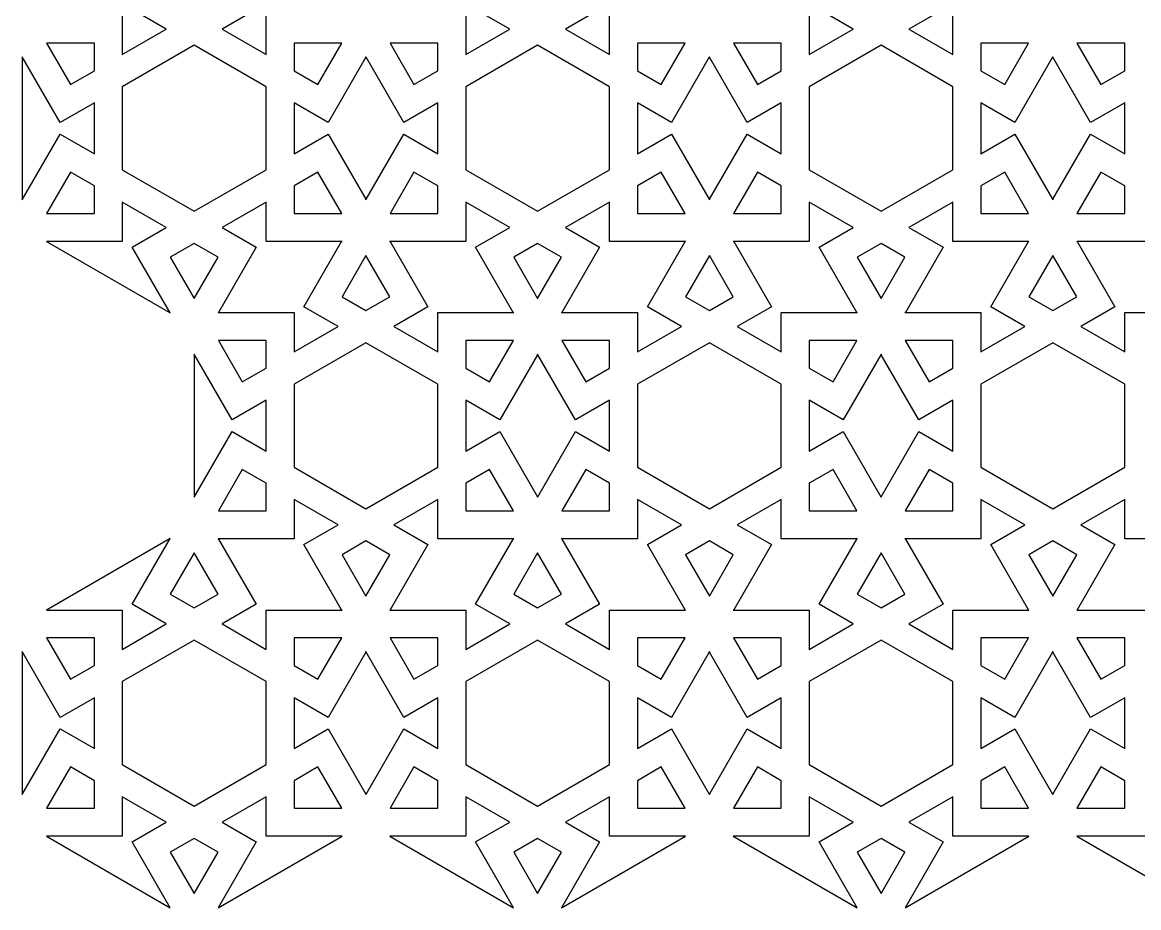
# Model space of a CAD drawing. Header units: metres. Extents: x -128 to 138, y -11 to 215.
# Drawn here: x -128 to -64, y -10.6 to 40.2 of the extents above; entities that cross this region are included whole.
import ezdxf

# ---------------------------------------------------------------- set-up
doc = ezdxf.new("R2010")
doc.units = ezdxf.units.M

msp = doc.modelspace()

# ---------------------------------------------------------------- linework, layer by layer
for p, q in [((-122.275, 40.5923), (-122.275, 38.3356)), ((-119.752, 39.7923), (-121.707, 40.9206)), ((-114.598, 40.9206), (-116.552, 39.7923)), ((-114.029, 38.3356), (-114.029, 40.5923)), ((-102.583, 40.5923), (-102.583, 38.3356)), ((-100.06, 39.7923), (-102.015, 40.9206)), ((-94.9061, 40.9206), (-96.8604, 39.7923)), ((-94.3374, 38.3356), (-94.3374, 40.5923)), ((-82.8913, 40.5923), (-82.8913, 38.3356)), ((-80.3683, 39.7923), (-82.3226, 40.9206)), ((-75.214, 40.9206), (-77.1683, 39.7923)), ((-74.6453, 38.3356), (-74.6453, 40.5923)), ((-122.275, 38.3356), (-119.752, 39.7923)), ((-116.552, 39.7923), (-114.029, 38.3356)), ((-102.583, 38.3356), (-100.06, 39.7923)), ((-96.8604, 39.7923), (-94.3374, 38.3356)), ((-82.8913, 38.3356), (-80.3683, 39.7923)), ((-77.1683, 39.7923), (-74.6453, 38.3356)), ((-123.875, 38.9923), (-126.613, 38.9923)), ((-126.613, 38.9923), (-125.244, 36.6216)), ((-123.875, 37.4119), (-123.875, 38.9923)), ((-118.152, 38.8685), (-122.275, 36.4881)), ((-114.029, 36.4881), (-118.152, 38.8685)), ((-109.692, 38.9923), (-112.429, 38.9923)), ((-112.429, 38.9923), (-112.429, 37.4119)), ((-111.061, 36.6217), (-109.692, 38.9923)), ((-104.183, 38.9923), (-106.921, 38.9923)), ((-106.921, 38.9923), (-105.552, 36.6216)), ((-104.183, 37.4119), (-104.183, 38.9923)), ((-98.4604, 38.8685), (-102.583, 36.4881)), ((-94.3374, 36.4881), (-98.4604, 38.8685)), ((-90, 38.9923), (-92.7374, 38.9923)), ((-92.7374, 38.9923), (-92.7374, 37.4119)), ((-91.3687, 36.6217), (-90, 38.9923)), ((-84.4913, 38.9923), (-87.2287, 38.9923)), ((-87.2287, 38.9923), (-85.86, 36.6216)), ((-84.4913, 37.4119), (-84.4913, 38.9923)), ((-78.7683, 38.8685), (-82.8913, 36.4881)), ((-74.6453, 36.4881), (-78.7683, 38.8685)), ((-70.3079, 38.9923), (-73.0453, 38.9923)), ((-73.0453, 38.9923), (-73.0453, 37.4119)), ((-71.6766, 36.6217), (-70.3079, 38.9923)), ((-64.7993, 38.9923), (-67.5366, 38.9923)), ((-67.5366, 38.9923), (-66.1679, 36.6216)), ((-64.7993, 37.4119), (-64.7993, 38.9923)), ((-125.83, 34.436), (-128.007, 38.2073)), ((-128.007, 38.2073), (-128.007, 30.008)), ((-108.315, 38.1774), (-110.475, 34.436)), ((-108.306, 38.1923), (-108.315, 38.2073)), ((-108.315, 38.2073), (-108.315, 38.1774)), ((-108.298, 38.2073), (-108.306, 38.1923)), ((-108.298, 38.1773), (-108.298, 38.2073)), ((-106.138, 34.436), (-108.298, 38.1773)), ((-88.623, 38.1774), (-90.7831, 34.436)), ((-88.6144, 38.1923), (-88.623, 38.2073)), ((-88.623, 38.2073), (-88.623, 38.1774)), ((-88.6057, 38.2073), (-88.6144, 38.1923)), ((-88.6057, 38.1773), (-88.6057, 38.2073)), ((-86.4457, 34.436), (-88.6057, 38.1773)), ((-68.9309, 38.1773), (-71.091, 34.436)), ((-68.9223, 38.1923), (-68.9309, 38.2073)), ((-68.9309, 38.2073), (-68.9309, 38.1773)), ((-68.9136, 38.2073), (-68.9223, 38.1923)), ((-68.9136, 38.1773), (-68.9136, 38.2073)), ((-66.7536, 34.436), (-68.9136, 38.1773)), ((-125.244, 36.6216), (-123.875, 37.4119)), ((-112.429, 37.4119), (-111.061, 36.6217)), ((-105.552, 36.6216), (-104.183, 37.4119)), ((-92.7374, 37.4119), (-91.3687, 36.6217)), ((-85.86, 36.6216), (-84.4913, 37.4119)), ((-73.0453, 37.4119), (-71.6766, 36.6217)), ((-66.1679, 36.6216), (-64.7993, 37.4119)), ((-122.275, 36.4881), (-122.275, 31.7272)), ((-114.029, 31.7272), (-114.029, 36.4881)), ((-102.583, 36.4881), (-102.583, 31.7272)), ((-94.3374, 31.7272), (-94.3374, 36.4881)), ((-82.8913, 36.4881), (-82.8913, 31.7272)), ((-74.6453, 31.7272), (-74.6453, 36.4881)), ((-123.876, 35.5643), (-125.83, 34.436)), ((-123.875, 32.651), (-123.876, 35.5643)), ((-110.475, 34.436), (-112.429, 35.5643)), ((-112.429, 35.5643), (-112.429, 32.651)), ((-104.183, 35.5643), (-106.138, 34.436)), ((-104.183, 32.651), (-104.183, 35.5643)), ((-90.7831, 34.436), (-92.7374, 35.5643)), ((-92.7374, 35.5643), (-92.7374, 32.651)), ((-84.4913, 35.5643), (-86.4457, 34.436)), ((-84.4913, 32.651), (-84.4913, 35.5643)), ((-71.091, 34.436), (-73.0453, 35.5643)), ((-73.0453, 35.5643), (-73.0453, 32.651)), ((-64.7993, 35.5643), (-66.7536, 34.436)), ((-64.7993, 32.651), (-64.7993, 35.5643)), ((-128.007, 30.008), (-125.83, 33.7793)), ((-125.83, 33.7793), (-123.875, 32.651)), ((-112.429, 32.651), (-110.475, 33.7793)), ((-110.475, 33.7793), (-108.315, 30.0381)), ((-108.298, 30.038), (-106.138, 33.7793)), ((-106.138, 33.7793), (-104.183, 32.651)), ((-92.7374, 32.651), (-90.7831, 33.7793)), ((-90.7831, 33.7793), (-88.623, 30.0381)), ((-88.6057, 30.038), (-86.4456, 33.7793)), ((-86.4456, 33.7793), (-84.4913, 32.651)), ((-73.0453, 32.651), (-71.091, 33.7793)), ((-71.091, 33.7793), (-68.9309, 30.0381)), ((-68.9136, 30.038), (-66.7536, 33.7793)), ((-66.7536, 33.7793), (-64.7993, 32.651)), ((-125.244, 31.5937), (-126.613, 29.2231)), ((-123.876, 30.8035), (-125.244, 31.5937)), ((-122.275, 31.7272), (-118.152, 29.3468)), ((-118.152, 29.3468), (-114.029, 31.7272)), ((-111.061, 31.5937), (-112.429, 30.8035)), ((-109.692, 29.2231), (-111.061, 31.5937)), ((-105.552, 31.5937), (-106.921, 29.2231)), ((-104.183, 30.8035), (-105.552, 31.5937)), ((-102.583, 31.7272), (-98.4604, 29.3468)), ((-98.4604, 29.3468), (-94.3374, 31.7272)), ((-91.3687, 31.5937), (-92.7374, 30.8035)), ((-90, 29.2231), (-91.3687, 31.5937)), ((-85.86, 31.5937), (-87.2287, 29.2231)), ((-84.4913, 30.8035), (-85.86, 31.5937)), ((-82.8913, 31.7272), (-78.7683, 29.3468)), ((-78.7683, 29.3468), (-74.6453, 31.7272)), ((-71.6766, 31.5937), (-73.0453, 30.8035)), ((-70.3079, 29.2231), (-71.6766, 31.5937)), ((-66.1679, 31.5937), (-67.5366, 29.2231)), ((-64.7993, 30.8035), (-66.1679, 31.5937)), ((-123.876, 29.2231), (-123.876, 30.8035)), ((-112.429, 30.8035), (-112.429, 29.2231)), ((-104.183, 29.2231), (-104.183, 30.8035)), ((-92.7374, 30.8035), (-92.7374, 29.2231)), ((-84.4913, 29.2231), (-84.4913, 30.8035)), ((-73.0453, 30.8035), (-73.0453, 29.2231)), ((-64.7993, 29.2231), (-64.7993, 30.8035)), ((-119.752, 28.4231), (-122.275, 29.8797)), ((-122.275, 29.8797), (-122.275, 27.6231)), ((-114.029, 29.8797), (-116.552, 28.4231)), ((-114.029, 27.6231), (-114.029, 29.8797)), ((-108.315, 30.0381), (-108.315, 30.008)), ((-108.315, 30.008), (-108.306, 30.0231)), ((-108.306, 30.0231), (-108.298, 30.0081)), ((-108.298, 30.0081), (-108.298, 30.038)), ((-100.06, 28.4231), (-102.583, 29.8797)), ((-102.583, 29.8797), (-102.583, 27.6231)), ((-94.3374, 29.8797), (-96.8604, 28.4231)), ((-94.3374, 27.6231), (-94.3374, 29.8797)), ((-88.623, 30.0381), (-88.623, 30.008)), ((-88.623, 30.008), (-88.6143, 30.0231)), ((-88.6143, 30.0231), (-88.6057, 30.0081)), ((-88.6057, 30.0081), (-88.6057, 30.038)), ((-80.3683, 28.4231), (-82.8913, 29.8797)), ((-82.8913, 29.8797), (-82.8913, 27.6231)), ((-74.6453, 29.8797), (-77.1683, 28.4231)), ((-74.6453, 27.6231), (-74.6453, 29.8797)), ((-68.9309, 30.0381), (-68.9309, 30.008)), ((-68.9309, 30.008), (-68.9223, 30.0231)), ((-68.9223, 30.0231), (-68.9136, 30.0081)), ((-68.9136, 30.0081), (-68.9136, 30.038)), ((-126.613, 29.2231), (-123.876, 29.2231)), ((-112.429, 29.2231), (-109.692, 29.2231)), ((-106.921, 29.2231), (-104.183, 29.2231)), ((-92.7374, 29.2231), (-90, 29.2231)), ((-87.2287, 29.2231), (-84.4913, 29.2231)), ((-73.0453, 29.2231), (-70.3079, 29.2231)), ((-67.5366, 29.2231), (-64.7993, 29.2231)), ((-121.707, 27.2947), (-119.752, 28.4231)), ((-116.552, 28.4231), (-114.598, 27.2948)), ((-102.015, 27.2947), (-100.06, 28.4231)), ((-96.8604, 28.4231), (-94.9061, 27.2948)), ((-82.3226, 27.2947), (-80.3683, 28.4231)), ((-77.1683, 28.4231), (-75.214, 27.2948)), ((-122.275, 27.6231), (-126.63, 27.6231)), ((-126.63, 27.6231), (-119.529, 23.5235)), ((-109.709, 27.6231), (-114.029, 27.6231)), ((-111.861, 23.8668), (-109.701, 27.6081)), ((-109.683, 27.638), (-109.709, 27.6231)), ((-109.701, 27.6081), (-109.675, 27.6231)), ((-109.692, 27.6231), (-109.683, 27.638)), ((-109.675, 27.6231), (-109.692, 27.6231)), ((-106.921, 27.6231), (-106.938, 27.6231)), ((-106.938, 27.6231), (-106.912, 27.6081)), ((-106.904, 27.6231), (-106.929, 27.638)), ((-106.929, 27.638), (-106.921, 27.6231)), ((-106.912, 27.6081), (-104.752, 23.8668)), ((-102.583, 27.6231), (-106.904, 27.6231)), ((-90.0172, 27.6231), (-94.3374, 27.6231)), ((-92.1687, 23.8668), (-90.0086, 27.6081)), ((-89.9913, 27.638), (-90.0172, 27.6231)), ((-90.0086, 27.6081), (-89.9827, 27.6231)), ((-89.9999, 27.6231), (-89.9913, 27.638)), ((-89.9827, 27.6231), (-89.9999, 27.6231)), ((-87.2287, 27.6231), (-87.2461, 27.6231)), ((-87.2461, 27.6231), (-87.2201, 27.6081)), ((-87.2115, 27.6231), (-87.2374, 27.638)), ((-87.2374, 27.638), (-87.2287, 27.6231)), ((-87.2201, 27.6081), (-85.06, 23.8668)), ((-82.8913, 27.6231), (-87.2115, 27.6231)), ((-70.3251, 27.6231), (-74.6453, 27.6231)), ((-72.4766, 23.8668), (-70.3165, 27.6081)), ((-70.2992, 27.638), (-70.3251, 27.6231)), ((-70.3165, 27.6081), (-70.2906, 27.6231)), ((-70.3079, 27.6231), (-70.2992, 27.638)), ((-70.2906, 27.6231), (-70.3079, 27.6231)), ((-67.5367, 27.6231), (-67.554, 27.6231)), ((-67.554, 27.6231), (-67.528, 27.6081)), ((-67.5194, 27.6231), (-67.5453, 27.638)), ((-67.5453, 27.638), (-67.5367, 27.6231)), ((-67.528, 27.6081), (-65.3679, 23.8668)), ((-63.1993, 27.6231), (-67.5194, 27.6231)), ((-119.529, 23.5235), (-121.707, 27.2947)), ((-118.152, 27.4993), (-119.521, 26.7091)), ((-116.784, 26.7091), (-118.152, 27.4993)), ((-114.598, 27.2948), (-116.758, 23.5534)), ((-99.8546, 23.5534), (-102.015, 27.2947)), ((-98.4604, 27.4993), (-99.8291, 26.7091)), ((-97.0917, 26.7091), (-98.4604, 27.4993)), ((-94.9061, 27.2948), (-97.0661, 23.5534)), ((-80.1626, 23.5534), (-82.3226, 27.2947)), ((-78.7683, 27.4993), (-80.137, 26.7091)), ((-77.3996, 26.7091), (-78.7683, 27.4993)), ((-75.214, 27.2948), (-77.3741, 23.5534)), ((-119.521, 26.7091), (-118.152, 24.3385)), ((-118.152, 24.3385), (-116.784, 26.7091)), ((-108.306, 26.823), (-109.675, 24.4524)), ((-106.938, 24.4524), (-108.306, 26.823)), ((-99.8291, 26.7091), (-98.4604, 24.3385)), ((-98.4604, 24.3385), (-97.0917, 26.7091)), ((-88.6143, 26.823), (-89.983, 24.4524)), ((-87.2457, 24.4524), (-88.6143, 26.823)), ((-80.137, 26.7091), (-78.7683, 24.3385)), ((-78.7683, 24.3385), (-77.3996, 26.7091)), ((-68.9223, 26.823), (-70.2909, 24.4524)), ((-67.5536, 24.4524), (-68.9223, 26.823)), ((-109.675, 24.4524), (-108.306, 23.6622)), ((-108.306, 23.6622), (-106.938, 24.4524)), ((-89.983, 24.4524), (-88.6143, 23.6622)), ((-88.6143, 23.6622), (-87.2457, 24.4524)), ((-70.2909, 24.4524), (-68.9223, 23.6622)), ((-68.9223, 23.6622), (-67.5536, 24.4524)), ((-109.906, 22.7384), (-111.861, 23.8668)), ((-104.752, 23.8668), (-106.706, 22.7384)), ((-90.2143, 22.7384), (-92.1687, 23.8668)), ((-85.06, 23.8668), (-87.0143, 22.7384)), ((-70.5223, 22.7384), (-72.4766, 23.8668)), ((-65.3679, 23.8668), (-67.3223, 22.7384)), ((-116.758, 23.5534), (-116.784, 23.5384)), ((-116.784, 23.5384), (-116.767, 23.5384)), ((-116.767, 23.5384), (-116.776, 23.5235)), ((-116.776, 23.5235), (-116.75, 23.5384)), ((-116.75, 23.5384), (-112.429, 23.5384)), ((-112.429, 23.5384), (-112.429, 21.2818)), ((-104.183, 23.5384), (-99.8633, 23.5384)), ((-104.183, 21.2818), (-104.183, 23.5384)), ((-99.8633, 23.5384), (-99.8374, 23.5235)), ((-99.8287, 23.5384), (-99.8546, 23.5534)), ((-99.8374, 23.5235), (-99.846, 23.5384)), ((-99.846, 23.5384), (-99.8287, 23.5384)), ((-97.0661, 23.5534), (-97.0921, 23.5384)), ((-97.0921, 23.5384), (-97.0748, 23.5384)), ((-97.0748, 23.5384), (-97.0834, 23.5235)), ((-97.0834, 23.5235), (-97.0575, 23.5384)), ((-97.0575, 23.5384), (-92.7374, 23.5384)), ((-92.7374, 23.5384), (-92.7374, 21.2818)), ((-84.4913, 23.5384), (-80.1712, 23.5384)), ((-84.4913, 21.2818), (-84.4913, 23.5384)), ((-80.1712, 23.5384), (-80.1453, 23.5235)), ((-80.1366, 23.5384), (-80.1626, 23.5534)), ((-80.1453, 23.5235), (-80.1539, 23.5384)), ((-80.1539, 23.5384), (-80.1366, 23.5384)), ((-77.3741, 23.5534), (-77.4, 23.5384)), ((-77.4, 23.5384), (-77.3827, 23.5384)), ((-77.3827, 23.5384), (-77.3913, 23.5235)), ((-77.3913, 23.5235), (-77.3654, 23.5384)), ((-77.3654, 23.5384), (-73.0453, 23.5384)), ((-73.0453, 23.5384), (-73.0453, 21.2818)), ((-64.7992, 23.5384), (-60.4791, 23.5384)), ((-64.7992, 21.2818), (-64.7992, 23.5384)), ((-112.429, 21.2818), (-109.906, 22.7384)), ((-106.706, 22.7384), (-104.183, 21.2818)), ((-92.7374, 21.2818), (-90.2143, 22.7384)), ((-87.0143, 22.7384), (-84.4913, 21.2818)), ((-73.0453, 21.2818), (-70.5223, 22.7384)), ((-67.3223, 22.7384), (-64.7992, 21.2818)), ((-114.029, 21.9384), (-116.767, 21.9384)), ((-116.767, 21.9384), (-115.398, 19.5678)), ((-114.029, 20.358), (-114.029, 21.9384)), ((-108.306, 21.8147), (-112.429, 19.4343)), ((-104.183, 19.4343), (-108.306, 21.8147)), ((-99.846, 21.9384), (-102.583, 21.9384)), ((-102.583, 21.9384), (-102.583, 20.358)), ((-101.215, 19.5678), (-99.846, 21.9384)), ((-94.3374, 21.9384), (-97.0747, 21.9384)), ((-97.0747, 21.9384), (-95.7061, 19.5678)), ((-94.3374, 20.358), (-94.3374, 21.9384)), ((-88.6143, 21.8147), (-92.7374, 19.4343)), ((-84.4913, 19.4343), (-88.6143, 21.8147)), ((-80.1539, 21.9384), (-82.8913, 21.9384)), ((-82.8913, 21.9384), (-82.8913, 20.358)), ((-81.5226, 19.5678), (-80.1539, 21.9384)), ((-74.6453, 21.9384), (-77.3826, 21.9384)), ((-77.3826, 21.9384), (-76.014, 19.5678)), ((-74.6453, 20.358), (-74.6453, 21.9384)), ((-68.9223, 21.8147), (-73.0453, 19.4343)), ((-64.7992, 19.4343), (-68.9223, 21.8147)), ((-115.984, 17.3822), (-118.161, 21.1534)), ((-118.161, 21.1534), (-118.161, 12.9542)), ((-98.469, 21.1235), (-100.629, 17.3822)), ((-98.4604, 21.1385), (-98.469, 21.1534)), ((-98.469, 21.1534), (-98.469, 21.1235)), ((-98.4517, 21.1535), (-98.4604, 21.1385)), ((-98.4517, 21.1235), (-98.4517, 21.1535)), ((-96.2917, 17.3822), (-98.4517, 21.1235)), ((-78.7769, 21.1235), (-80.937, 17.3822)), ((-78.7683, 21.1385), (-78.7769, 21.1534)), ((-78.7769, 21.1534), (-78.7769, 21.1235)), ((-78.7596, 21.1535), (-78.7683, 21.1385)), ((-78.7596, 21.1235), (-78.7596, 21.1535)), ((-76.5996, 17.3822), (-78.7596, 21.1235)), ((-115.398, 19.5678), (-114.029, 20.358)), ((-102.583, 20.358), (-101.215, 19.5678)), ((-95.7061, 19.5678), (-94.3374, 20.358)), ((-82.8913, 20.358), (-81.5226, 19.5678)), ((-76.014, 19.5678), (-74.6453, 20.358)), ((-112.429, 19.4343), (-112.429, 14.6734)), ((-104.183, 14.6734), (-104.183, 19.4343)), ((-92.7374, 19.4343), (-92.7374, 14.6734)), ((-84.4913, 14.6734), (-84.4913, 19.4343)), ((-73.0453, 19.4343), (-73.0453, 14.6734)), ((-64.7992, 14.6734), (-64.7992, 19.4343)), ((-114.029, 18.5105), (-115.984, 17.3822)), ((-114.029, 15.5972), (-114.029, 18.5105)), ((-100.629, 17.3822), (-102.583, 18.5105)), ((-102.583, 18.5105), (-102.583, 15.5972)), ((-94.3374, 18.5105), (-96.2917, 17.3822)), ((-94.3374, 15.5972), (-94.3374, 18.5105)), ((-80.937, 17.3822), (-82.8913, 18.5105)), ((-82.8913, 18.5105), (-82.8913, 15.5972)), ((-74.6453, 18.5105), (-76.5996, 17.3822)), ((-74.6453, 15.5972), (-74.6453, 18.5105)), ((-118.161, 12.9542), (-115.984, 16.7255)), ((-115.984, 16.7255), (-114.029, 15.5972)), ((-102.583, 15.5972), (-100.629, 16.7255)), ((-100.629, 16.7255), (-98.469, 12.9842)), ((-98.4517, 12.9842), (-96.2917, 16.7255)), ((-96.2917, 16.7255), (-94.3374, 15.5972)), ((-82.8913, 15.5972), (-80.937, 16.7255)), ((-80.937, 16.7255), (-78.777, 12.9842)), ((-78.7596, 12.9842), (-76.5996, 16.7255)), ((-76.5996, 16.7255), (-74.6453, 15.5972)), ((-115.398, 14.5399), (-116.767, 12.1692)), ((-114.029, 13.7496), (-115.398, 14.5399)), ((-112.429, 14.6734), (-108.306, 12.293)), ((-108.306, 12.293), (-104.183, 14.6734)), ((-101.215, 14.5399), (-102.583, 13.7496)), ((-99.846, 12.1692), (-101.215, 14.5399)), ((-95.706, 14.5399), (-97.0747, 12.1692)), ((-94.3374, 13.7496), (-95.706, 14.5399)), ((-92.7374, 14.6734), (-88.6143, 12.293)), ((-88.6143, 12.293), (-84.4913, 14.6734)), ((-81.5226, 14.5399), (-82.8913, 13.7496)), ((-80.1539, 12.1692), (-81.5226, 14.5399)), ((-76.014, 14.5399), (-77.3827, 12.1692)), ((-74.6453, 13.7496), (-76.014, 14.5399)), ((-73.0453, 14.6734), (-68.9222, 12.293)), ((-68.9222, 12.293), (-64.7992, 14.6734)), ((-114.029, 12.1692), (-114.029, 13.7496)), ((-102.583, 13.7496), (-102.583, 12.1692)), ((-94.3374, 12.1692), (-94.3374, 13.7496)), ((-82.8913, 13.7496), (-82.8913, 12.1692)), ((-74.6453, 12.1692), (-74.6453, 13.7496)), ((-109.906, 11.3692), (-112.429, 12.8259)), ((-112.429, 12.8259), (-112.429, 10.5692)), ((-104.183, 12.8259), (-106.706, 11.3692)), ((-104.183, 10.5692), (-104.183, 12.8259)), ((-98.469, 12.9842), (-98.469, 12.9542)), ((-98.469, 12.9542), (-98.4604, 12.9692)), ((-98.4604, 12.9692), (-98.4517, 12.9542)), ((-98.4517, 12.9542), (-98.4517, 12.9842)), ((-90.2143, 11.3692), (-92.7374, 12.8259)), ((-92.7374, 12.8259), (-92.7374, 10.5692)), ((-84.4913, 12.8259), (-87.0143, 11.3692)), ((-84.4913, 10.5692), (-84.4913, 12.8259)), ((-78.777, 12.9842), (-78.777, 12.9542)), ((-78.777, 12.9542), (-78.7683, 12.9692)), ((-78.7683, 12.9692), (-78.7596, 12.9542)), ((-78.7596, 12.9542), (-78.7596, 12.9842)), ((-70.5222, 11.3692), (-73.0453, 12.8259)), ((-73.0453, 12.8259), (-73.0453, 10.5692)), ((-64.7992, 12.8259), (-67.3223, 11.3692)), ((-64.7992, 10.5692), (-64.7992, 12.8259)), ((-116.767, 12.1692), (-114.029, 12.1692)), ((-102.583, 12.1692), (-99.846, 12.1692)), ((-97.0747, 12.1692), (-94.3374, 12.1692)), ((-82.8913, 12.1692), (-80.1539, 12.1692)), ((-77.3827, 12.1692), (-74.6453, 12.1692)), ((-111.861, 10.2409), (-109.906, 11.3692)), ((-106.706, 11.3692), (-104.752, 10.2409)), ((-92.1687, 10.2409), (-90.2143, 11.3692)), ((-87.0143, 11.3692), (-85.06, 10.2409)), ((-72.4766, 10.2409), (-70.5222, 11.3692)), ((-67.3223, 11.3692), (-65.3679, 10.2409)), ((-119.529, 10.5842), (-126.63, 6.48459)), ((-121.707, 6.81293), (-119.529, 10.5842)), ((-116.767, 10.5692), (-116.784, 10.5692)), ((-116.784, 10.5692), (-116.758, 10.5543)), ((-116.75, 10.5692), (-116.775, 10.5842)), ((-116.775, 10.5842), (-116.767, 10.5692)), ((-116.758, 10.5543), (-114.598, 6.81294)), ((-112.429, 10.5692), (-116.75, 10.5692)), ((-108.306, 10.4455), (-109.675, 9.65526)), ((-106.938, 9.65526), (-108.306, 10.4455)), ((-99.8633, 10.5692), (-104.183, 10.5692)), ((-102.015, 6.81293), (-99.8547, 10.5543)), ((-99.8374, 10.5842), (-99.8633, 10.5692)), ((-99.8547, 10.5543), (-99.8287, 10.5692)), ((-99.846, 10.5692), (-99.8374, 10.5842)), ((-99.8287, 10.5692), (-99.846, 10.5692)), ((-97.0748, 10.5692), (-97.0921, 10.5692)), ((-97.0921, 10.5692), (-97.0661, 10.5543)), ((-97.0575, 10.5692), (-97.0834, 10.5842)), ((-97.0834, 10.5842), (-97.0748, 10.5692)), ((-97.0661, 10.5543), (-94.9061, 6.81294)), ((-92.7374, 10.5692), (-97.0575, 10.5692)), ((-88.6143, 10.4455), (-89.983, 9.65526)), ((-87.2457, 9.65526), (-88.6143, 10.4455)), ((-80.1712, 10.5692), (-84.4913, 10.5692)), ((-82.3226, 6.81293), (-80.1626, 10.5543)), ((-80.1453, 10.5842), (-80.1712, 10.5692)), ((-80.1626, 10.5543), (-80.1366, 10.5692)), ((-80.1539, 10.5692), (-80.1453, 10.5842)), ((-80.1366, 10.5692), (-80.1539, 10.5692)), ((-77.3827, 10.5692), (-77.4, 10.5692)), ((-77.4, 10.5692), (-77.374, 10.5543)), ((-77.3654, 10.5692), (-77.3913, 10.5842)), ((-77.3913, 10.5842), (-77.3827, 10.5692)), ((-77.374, 10.5543), (-75.214, 6.81294)), ((-73.0453, 10.5692), (-77.3654, 10.5692)), ((-68.9223, 10.4455), (-70.2909, 9.65526)), ((-67.5536, 9.65526), (-68.9223, 10.4455)), ((-60.4791, 10.5692), (-64.7992, 10.5692)), ((-118.152, 9.76921), (-119.521, 7.39857)), ((-116.784, 7.39857), (-118.152, 9.76921)), ((-109.701, 6.49957), (-111.861, 10.2409)), ((-109.675, 9.65526), (-108.306, 7.28462)), ((-108.306, 7.28462), (-106.938, 9.65526)), ((-104.752, 10.2409), (-106.912, 6.49957)), ((-98.4604, 9.76921), (-99.8291, 7.39857)), ((-97.0917, 7.39857), (-98.4604, 9.76921)), ((-90.0086, 6.49957), (-92.1687, 10.2409)), ((-89.983, 9.65526), (-88.6143, 7.28462)), ((-88.6143, 7.28462), (-87.2457, 9.65526)), ((-85.06, 10.2409), (-87.2201, 6.49957)), ((-78.7683, 9.76921), (-80.137, 7.39857)), ((-77.3996, 7.39857), (-78.7683, 9.76921)), ((-70.3165, 6.49957), (-72.4766, 10.2409)), ((-70.2909, 9.65526), (-68.9223, 7.28462)), ((-68.9223, 7.28462), (-67.5536, 9.65526)), ((-65.3679, 10.2409), (-67.528, 6.49957)), ((-119.521, 7.39857), (-118.152, 6.60837)), ((-118.152, 6.60837), (-116.784, 7.39857)), ((-99.8291, 7.39857), (-98.4604, 6.60837)), ((-98.4604, 6.60837), (-97.0917, 7.39857)), ((-80.137, 7.39857), (-78.7683, 6.60837)), ((-78.7683, 6.60837), (-77.3996, 7.39857)), ((-126.63, 6.48459), (-122.275, 6.48459)), ((-122.275, 6.48459), (-122.275, 4.22794)), ((-119.752, 5.6846), (-121.707, 6.81293)), ((-114.598, 6.81294), (-116.552, 5.68462)), ((-114.029, 6.48459), (-109.709, 6.48459)), ((-114.029, 4.22794), (-114.029, 6.48459)), ((-109.709, 6.48459), (-109.683, 6.46962)), ((-109.675, 6.48459), (-109.701, 6.49957)), ((-109.683, 6.46962), (-109.692, 6.48459)), ((-109.692, 6.48459), (-109.675, 6.48459)), ((-106.912, 6.49957), (-106.938, 6.48459)), ((-106.938, 6.48459), (-106.921, 6.48459)), ((-106.921, 6.48459), (-106.929, 6.46962)), ((-106.929, 6.46962), (-106.904, 6.48459)), ((-106.904, 6.48459), (-102.583, 6.48459)), ((-102.583, 6.48459), (-102.583, 4.22794)), ((-100.06, 5.6846), (-102.015, 6.81293)), ((-94.9061, 6.81294), (-96.8604, 5.68462)), ((-94.3374, 6.48459), (-90.0172, 6.48459)), ((-94.3374, 4.22794), (-94.3374, 6.48459)), ((-90.0172, 6.48459), (-89.9913, 6.46962)), ((-89.9827, 6.48459), (-90.0086, 6.49957)), ((-89.9913, 6.46962), (-89.9999, 6.48459)), ((-89.9999, 6.48459), (-89.9827, 6.48459)), ((-87.2201, 6.49957), (-87.246, 6.48459)), ((-87.246, 6.48459), (-87.2287, 6.48459)), ((-87.2287, 6.48459), (-87.2374, 6.46962)), ((-87.2374, 6.46962), (-87.2114, 6.48459)), ((-87.2114, 6.48459), (-82.8913, 6.48459)), ((-82.8913, 6.48459), (-82.8913, 4.22794)), ((-80.3683, 5.6846), (-82.3226, 6.81293)), ((-75.214, 6.81294), (-77.1683, 5.68462)), ((-74.6453, 6.48459), (-70.3251, 6.48459)), ((-74.6453, 4.22794), (-74.6453, 6.48459)), ((-70.3251, 6.48459), (-70.2992, 6.46962)), ((-70.2906, 6.48459), (-70.3165, 6.49957)), ((-70.2992, 6.46962), (-70.3079, 6.48459)), ((-70.3079, 6.48459), (-70.2906, 6.48459)), ((-67.528, 6.49957), (-67.554, 6.48459)), ((-67.554, 6.48459), (-67.5367, 6.48459)), ((-67.5367, 6.48459), (-67.5453, 6.46962)), ((-67.5453, 6.46962), (-67.5194, 6.48459)), ((-67.5194, 6.48459), (-63.1992, 6.48459)), ((-122.275, 4.22794), (-119.752, 5.6846)), ((-116.552, 5.68462), (-114.029, 4.22794)), ((-102.583, 4.22794), (-100.06, 5.6846)), ((-96.8604, 5.68462), (-94.3374, 4.22794)), ((-82.8913, 4.22794), (-80.3683, 5.6846)), ((-77.1683, 5.68462), (-74.6453, 4.22794)), ((-123.875, 4.8846), (-126.613, 4.8846)), ((-126.613, 4.8846), (-125.244, 2.51396)), ((-123.875, 3.30418), (-123.875, 4.8846)), ((-118.152, 4.76085), (-122.275, 2.38043)), ((-114.029, 2.38043), (-118.152, 4.76085)), ((-109.692, 4.88461), (-112.429, 4.8846)), ((-112.429, 4.8846), (-112.429, 3.30418)), ((-111.061, 2.51398), (-109.692, 4.88461)), ((-104.183, 4.8846), (-106.921, 4.8846)), ((-106.921, 4.8846), (-105.552, 2.51396)), ((-104.183, 3.30418), (-104.183, 4.8846)), ((-98.4604, 4.76085), (-102.583, 2.38043)), ((-94.3374, 2.38043), (-98.4604, 4.76085)), ((-90, 4.88461), (-92.7374, 4.8846)), ((-92.7374, 4.8846), (-92.7374, 3.30418)), ((-91.3687, 2.51398), (-90, 4.88461)), ((-84.4913, 4.8846), (-87.2287, 4.8846)), ((-87.2287, 4.8846), (-85.86, 2.51396)), ((-84.4913, 3.30418), (-84.4913, 4.8846)), ((-78.7683, 4.76085), (-82.8913, 2.38043)), ((-74.6453, 2.38043), (-78.7683, 4.76085)), ((-70.3079, 4.88461), (-73.0453, 4.8846)), ((-73.0453, 4.8846), (-73.0453, 3.30418)), ((-71.6766, 2.51398), (-70.3079, 4.88461)), ((-64.7993, 4.8846), (-67.5366, 4.8846)), ((-67.5366, 4.8846), (-66.1679, 2.51396)), ((-64.7993, 3.30418), (-64.7993, 4.8846)), ((-125.83, 0.32834), (-128.007, 4.09961)), ((-128.007, 4.09961), (-128.007, -4.09964)), ((-108.315, 4.06967), (-110.475, 0.32834)), ((-108.306, 4.08464), (-108.315, 4.09961)), ((-108.315, 4.09961), (-108.315, 4.06967)), ((-108.298, 4.09964), (-108.306, 4.08464)), ((-108.298, 4.06964), (-108.298, 4.09964)), ((-106.138, 0.32834), (-108.298, 4.06964)), ((-88.623, 4.06967), (-90.7831, 0.32834)), ((-88.6144, 4.08464), (-88.623, 4.09961)), ((-88.623, 4.09961), (-88.623, 4.06967)), ((-88.6057, 4.09964), (-88.6144, 4.08464)), ((-88.6057, 4.06964), (-88.6057, 4.09964)), ((-86.4457, 0.32834), (-88.6057, 4.06964)), ((-68.9309, 4.06964), (-71.091, 0.32834)), ((-68.9223, 4.08463), (-68.9309, 4.09961)), ((-68.9309, 4.09961), (-68.9309, 4.06964)), ((-68.9136, 4.09964), (-68.9223, 4.08463)), ((-68.9136, 4.06961), (-68.9136, 4.09964)), ((-66.7536, 0.32834), (-68.9136, 4.06961)), ((-125.244, 2.51396), (-123.875, 3.30418)), ((-112.429, 3.30418), (-111.061, 2.51398)), ((-105.552, 2.51396), (-104.183, 3.30418)), ((-92.7374, 3.30418), (-91.3687, 2.51398)), ((-85.86, 2.51396), (-84.4913, 3.30418)), ((-73.0453, 3.30418), (-71.6766, 2.51398)), ((-66.1679, 2.51396), (-64.7993, 3.30418)), ((-122.275, 2.38043), (-122.275, -2.38043)), ((-114.029, -2.38043), (-114.029, 2.38043)), ((-102.583, 2.38043), (-102.583, -2.38043)), ((-94.3374, -2.38043), (-94.3374, 2.38043)), ((-82.8913, 2.38043), (-82.8913, -2.38043)), ((-74.6453, -2.38043), (-74.6453, 2.38043)), ((-123.876, 1.45667), (-125.83, 0.32834)), ((-123.875, -1.45667), (-123.876, 1.45667)), ((-110.475, 0.32834), (-112.429, 1.45667)), ((-112.429, 1.45667), (-112.429, -1.45667)), ((-104.183, 1.45667), (-106.138, 0.32834)), ((-104.183, -1.45667), (-104.183, 1.45667)), ((-90.7831, 0.32834), (-92.7374, 1.45667)), ((-92.7374, 1.45667), (-92.7374, -1.45667)), ((-84.4913, 1.45667), (-86.4457, 0.32834)), ((-84.4913, -1.45667), (-84.4913, 1.45667)), ((-71.091, 0.32834), (-73.0453, 1.45667)), ((-73.0453, 1.45667), (-73.0453, -1.45667)), ((-64.7993, 1.45667), (-66.7536, 0.32834)), ((-64.7993, -1.45667), (-64.7993, 1.45667)), ((-128.007, -4.09964), (-125.83, -0.32834)), ((-125.83, -0.32834), (-123.875, -1.45667)), ((-112.429, -1.45667), (-110.475, -0.32834)), ((-110.475, -0.32834), (-108.315, -4.06961)), ((-108.298, -4.06964), (-106.138, -0.32834)), ((-106.138, -0.32834), (-104.183, -1.45667)), ((-92.7374, -1.45667), (-90.7831, -0.32834)), ((-90.7831, -0.32834), (-88.623, -4.06961)), ((-88.6057, -4.06964), (-86.4456, -0.32834)), ((-86.4456, -0.32834), (-84.4913, -1.45667)), ((-73.0453, -1.45667), (-71.091, -0.32834)), ((-71.091, -0.32834), (-68.9309, -4.06961)), ((-68.9136, -4.06964), (-66.7536, -0.32834)), ((-66.7536, -0.32834), (-64.7993, -1.45667)), ((-125.244, -2.51398), (-126.613, -4.88461)), ((-123.876, -3.30418), (-125.244, -2.51398)), ((-122.275, -2.38043), (-118.152, -4.76085)), ((-118.152, -4.76085), (-114.029, -2.38043)), ((-111.061, -2.51396), (-112.429, -3.30418)), ((-109.692, -4.8846), (-111.061, -2.51396)), ((-105.552, -2.51398), (-106.921, -4.88461)), ((-104.183, -3.30418), (-105.552, -2.51398)), ((-102.583, -2.38043), (-98.4604, -4.76085)), ((-98.4604, -4.76085), (-94.3374, -2.38043)), ((-91.3687, -2.51396), (-92.7374, -3.30418)), ((-90, -4.8846), (-91.3687, -2.51396)), ((-85.86, -2.51398), (-87.2287, -4.88461)), ((-84.4913, -3.30418), (-85.86, -2.51398)), ((-82.8913, -2.38043), (-78.7683, -4.76085)), ((-78.7683, -4.76085), (-74.6453, -2.38043)), ((-71.6766, -2.51396), (-73.0453, -3.30418)), ((-70.3079, -4.8846), (-71.6766, -2.51396)), ((-66.1679, -2.51398), (-67.5366, -4.88461)), ((-64.7993, -3.30418), (-66.1679, -2.51398)), ((-123.876, -4.8846), (-123.876, -3.30418)), ((-112.429, -3.30418), (-112.429, -4.8846)), ((-104.183, -4.8846), (-104.183, -3.30418)), ((-92.7374, -3.30418), (-92.7374, -4.8846)), ((-84.4913, -4.8846), (-84.4913, -3.30418)), ((-73.0453, -3.30418), (-73.0453, -4.8846)), ((-64.7993, -4.8846), (-64.7993, -3.30418)), ((-119.752, -5.68462), (-122.275, -4.22794)), ((-122.275, -4.22794), (-122.275, -6.48459)), ((-114.029, -4.22794), (-116.552, -5.6846)), ((-114.029, -6.48459), (-114.029, -4.22794)), ((-108.315, -4.06961), (-108.315, -4.09964)), ((-108.315, -4.09964), (-108.306, -4.08463)), ((-108.306, -4.08463), (-108.298, -4.09961)), ((-108.298, -4.09961), (-108.298, -4.06964)), ((-100.06, -5.68462), (-102.583, -4.22794)), ((-102.583, -4.22794), (-102.583, -6.48459)), ((-94.3374, -4.22794), (-96.8604, -5.6846)), ((-94.3374, -6.48459), (-94.3374, -4.22794)), ((-88.623, -4.06961), (-88.623, -4.09964)), ((-88.623, -4.09964), (-88.6143, -4.08463)), ((-88.6143, -4.08463), (-88.6057, -4.09961)), ((-88.6057, -4.09961), (-88.6057, -4.06964)), ((-80.3683, -5.68462), (-82.8913, -4.22794)), ((-82.8913, -4.22794), (-82.8913, -6.48459)), ((-74.6453, -4.22794), (-77.1683, -5.6846)), ((-74.6453, -6.48459), (-74.6453, -4.22794)), ((-68.9309, -4.06961), (-68.9309, -4.09964)), ((-68.9309, -4.09964), (-68.9223, -4.08463)), ((-68.9223, -4.08463), (-68.9136, -4.09961)), ((-68.9136, -4.09961), (-68.9136, -4.06964)), ((-126.613, -4.88461), (-123.876, -4.8846)), ((-112.429, -4.8846), (-109.692, -4.8846)), ((-106.921, -4.88461), (-104.183, -4.8846)), ((-92.7374, -4.8846), (-90, -4.8846)), ((-87.2287, -4.88461), (-84.4913, -4.8846)), ((-73.0453, -4.8846), (-70.3079, -4.8846)), ((-67.5366, -4.88461), (-64.7993, -4.8846)), ((-121.707, -6.81294), (-119.752, -5.68462)), ((-116.552, -5.6846), (-114.598, -6.81293)), ((-102.015, -6.81294), (-100.06, -5.68462)), ((-96.8604, -5.6846), (-94.9061, -6.81293)), ((-82.3226, -6.81294), (-80.3683, -5.68462)), ((-77.1683, -5.6846), (-75.214, -6.81293)), ((-122.275, -6.48459), (-126.63, -6.48459)), ((-126.63, -6.48459), (-119.529, -10.5842)), ((-119.529, -10.5842), (-121.707, -6.81294)), ((-118.152, -6.60837), (-119.521, -7.39857)), ((-116.784, -7.39857), (-118.152, -6.60837)), ((-116.776, -10.5842), (-109.675, -6.48459)), ((-114.598, -6.81293), (-116.776, -10.5842)), ((-109.675, -6.48459), (-114.029, -6.48459)), ((-102.583, -6.48459), (-106.938, -6.48459)), ((-106.938, -6.48459), (-99.8374, -10.5842)), ((-99.8374, -10.5842), (-102.015, -6.81294)), ((-98.4604, -6.60837), (-99.8291, -7.39857)), ((-97.0917, -7.39857), (-98.4604, -6.60837)), ((-97.0834, -10.5842), (-89.9827, -6.48459)), ((-94.9061, -6.81293), (-97.0834, -10.5842)), ((-89.9827, -6.48459), (-94.3374, -6.48459)), ((-82.8913, -6.48459), (-87.2461, -6.48459)), ((-87.2461, -6.48459), (-80.1453, -10.5842)), ((-80.1453, -10.5842), (-82.3226, -6.81294)), ((-78.7683, -6.60837), (-80.137, -7.39857)), ((-77.3996, -7.39857), (-78.7683, -6.60837)), ((-77.3913, -10.5842), (-70.2906, -6.48459)), ((-75.214, -6.81293), (-77.3913, -10.5842)), ((-70.2906, -6.48459), (-74.6453, -6.48459)), ((-63.1993, -6.48459), (-67.554, -6.48459)), ((-67.554, -6.48459), (-60.4532, -10.5842)), ((-119.521, -7.39857), (-118.152, -9.76921)), ((-118.152, -9.76921), (-116.784, -7.39857)), ((-99.8291, -7.39857), (-98.4604, -9.76921)), ((-98.4604, -9.76921), (-97.0917, -7.39857)), ((-80.137, -7.39857), (-78.7683, -9.76921)), ((-78.7683, -9.76921), (-77.3996, -7.39857))]:
    msp.add_line(p, q)

doc.saveas('drawing.dxf')
